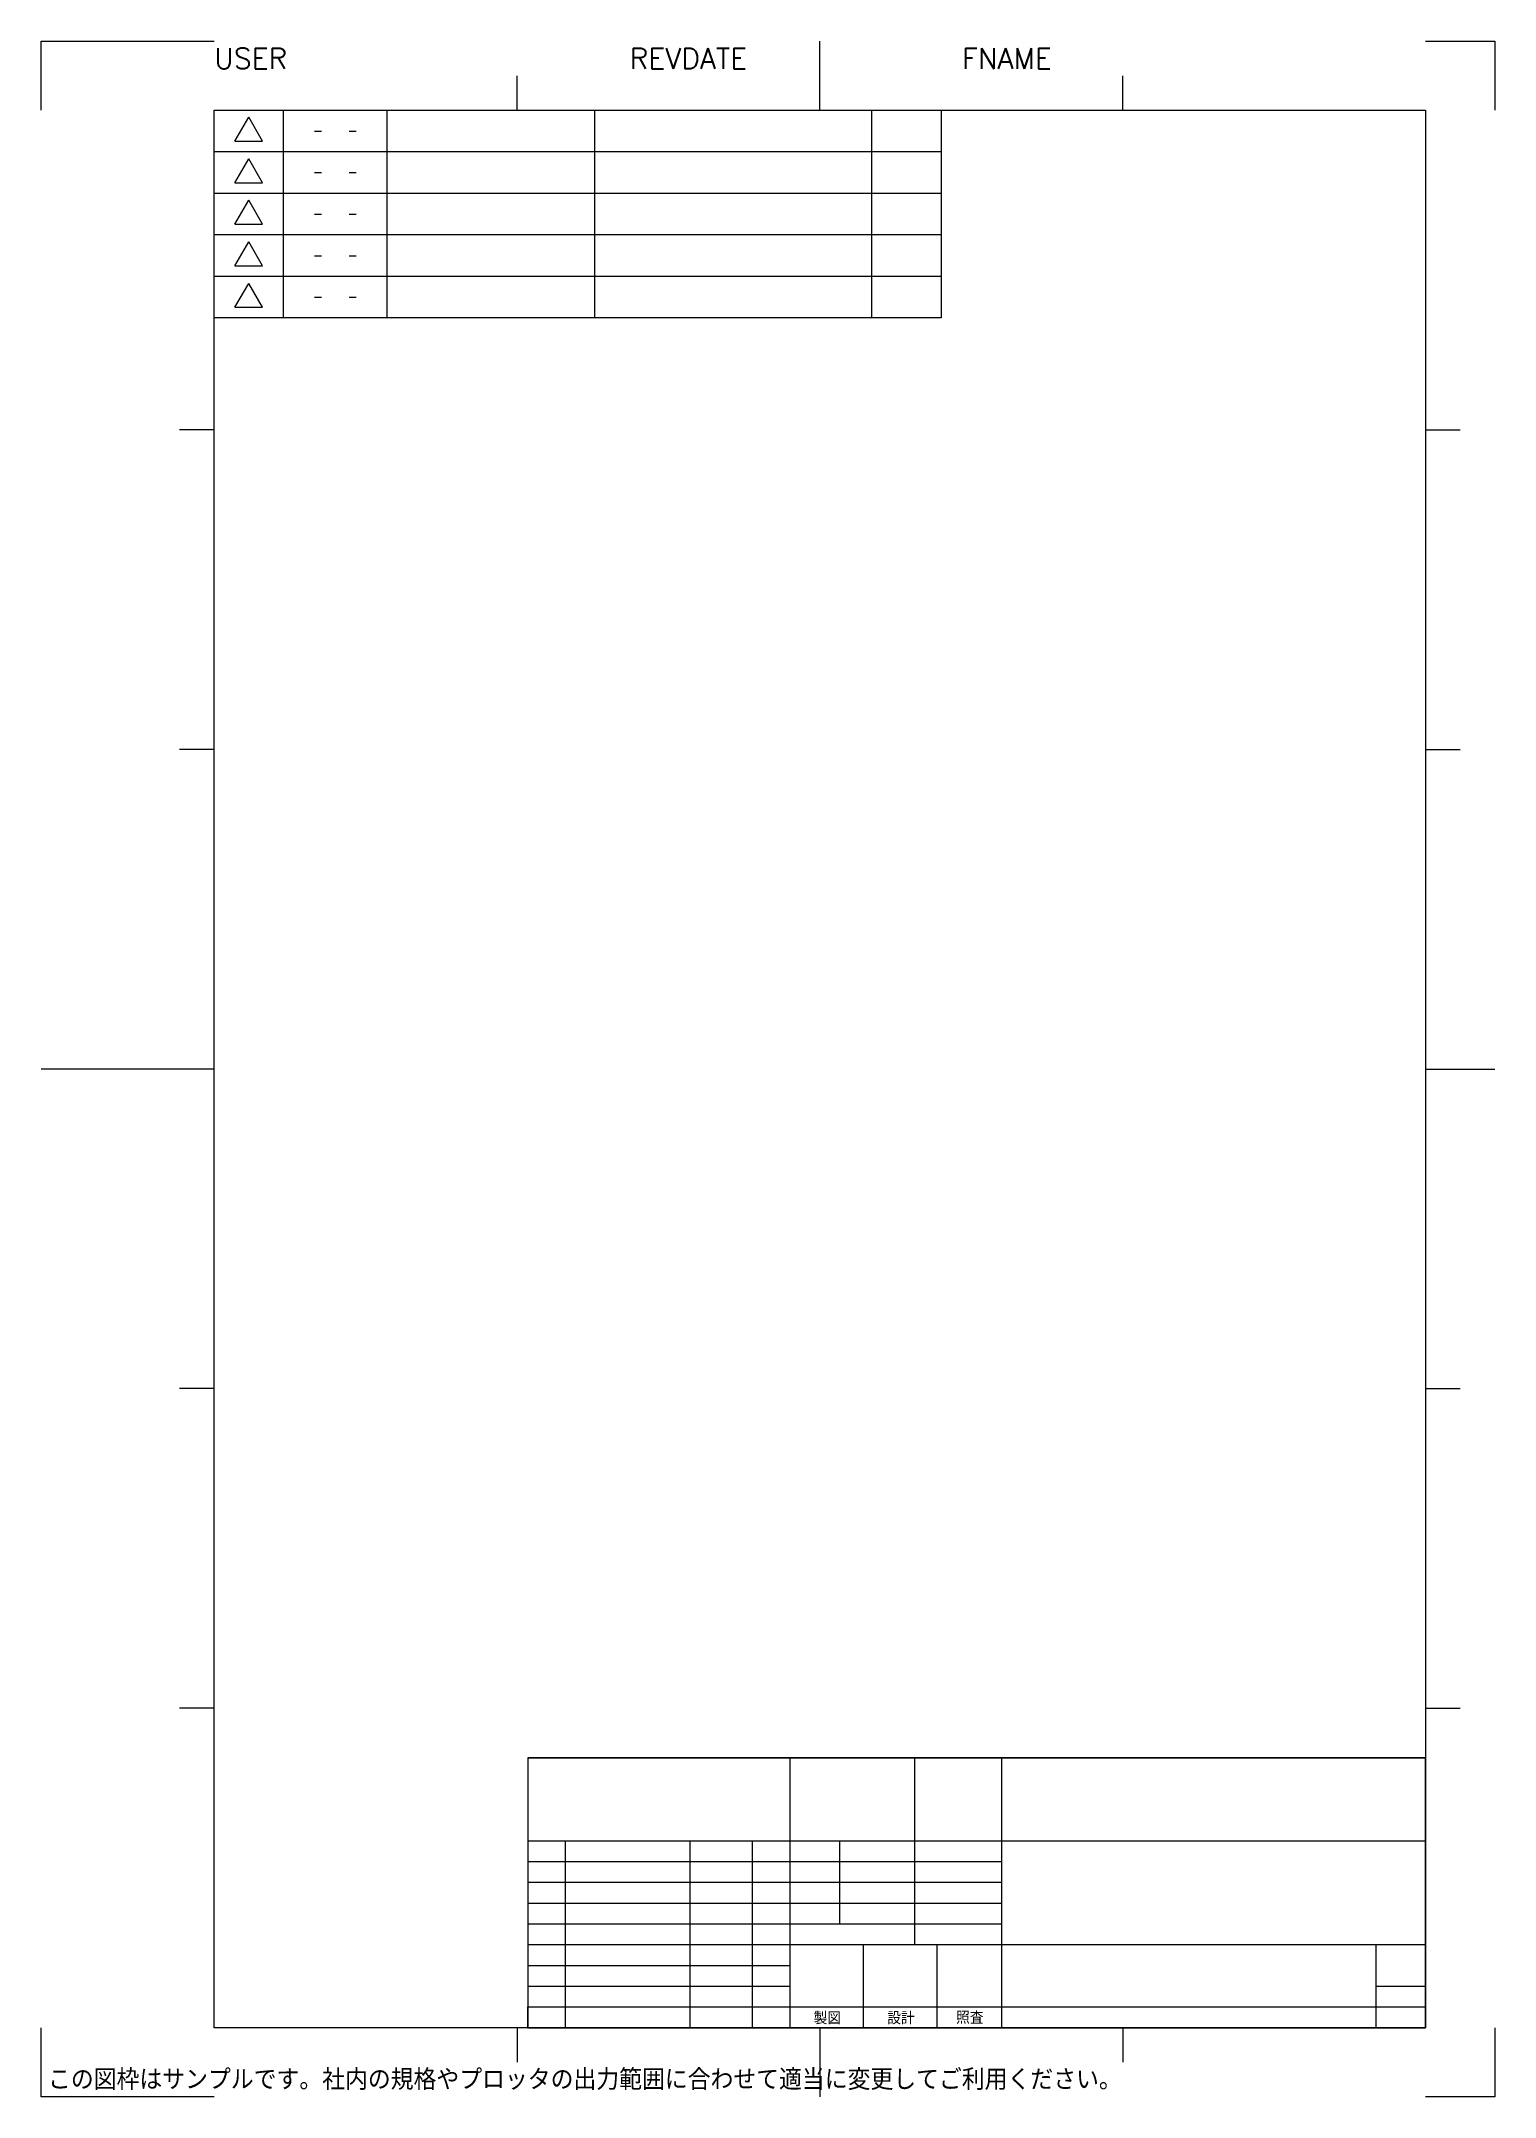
# Model space of a CAD drawing. Header units: millimetres. Extents: x 0 to 210, y 0 to 297.
import ezdxf
from ezdxf.enums import TextEntityAlignment as Align

# ---------------------------------------------------------------- set-up
doc = ezdxf.new("R2010")
doc.units = ezdxf.units.MM
doc.layers.add('Object', color=7, linetype='Continuous')
doc.styles.add('Roman', font='romans', dxfattribs={"bigfont": 'bigfont'})

msp = doc.modelspace()

# ---------------------------------------------------------------- linework, layer by layer
for p, q in [((0, 297), (25, 297)), ((0, 287), (0, 297)), ((112.5, 287), (112.5, 297)), ((200, 297), (210, 297)), ((210, 297), (210, 287)), ((68.75, 287), (68.75, 292)), ((112.5, 287), (112.5, 292)), ((156.25, 287), (156.25, 292)), ((25, 10), (25, 287)), ((25, 287), (200, 287)), ((200, 287), (200, 10)), ((25, 240.83), (20, 240.83)), ((200, 240.83), (205, 240.83)), ((25, 194.67), (20, 194.67)), ((200, 194.67), (205, 194.67)), ((25, 148.5), (0, 148.5)), ((25, 148.5), (20, 148.5)), ((200, 148.5), (210, 148.5)), ((200, 148.5), (205, 148.5)), ((25, 102.33), (20, 102.33)), ((200, 102.33), (205, 102.33)), ((25, 56.17), (20, 56.17)), ((200, 56.17), (205, 56.17)), ((0, 0), (0, 10)), ((200, 10), (25, 10)), ((68.75, 10), (68.75, 5)), ((112.5, 10), (112.5, 0)), ((112.5, 10), (112.5, 5)), ((156.25, 10), (156.25, 5)), ((210, 10), (210, 0)), ((25, 0), (0, 0)), ((210, 0), (200, 0))]:
    msp.add_line(p, q)
at = {"color": 0}
for p, q in [((70.3, 49), (200, 49)), ((200, 49), (70.3, 49)), ((70.3, 49), (70.3, 10)), ((108.13, 49), (108.13, 25)), ((126.14, 49), (126.14, 22)), ((138.75, 49), (138.75, 10)), ((200, 49), (200, 10)), ((200, 10), (200, 49)), ((70.3, 37), (200, 37)), ((75.7, 37), (75.7, 10)), ((93.72, 37), (93.72, 10)), ((102.72, 37), (102.72, 10)), ((115.33, 37), (115.33, 25)), ((70.3, 34), (138.75, 34)), ((70.3, 31), (138.75, 31)), ((70.3, 28), (138.75, 28)), ((70.3, 25), (108.13, 25)), ((108.13, 25), (138.75, 25)), ((108.13, 25), (108.13, 10)), ((70.3, 22), (108.13, 22)), ((108.13, 22), (200, 22)), ((118.77, 22), (118.77, 10)), ((129.4, 22), (129.4, 10)), ((192.79, 22), (192.79, 10)), ((70.3, 19), (108.13, 19)), ((70.3, 16), (108.13, 16)), ((192.79, 16), (200, 16)), ((70.3, 13), (200, 13)), ((70.3, 10), (70.3, 13)), ((70.3, 10), (200, 10))]:
    msp.add_line(p, q, dxfattribs=at)
at = {"layer": 'Object'}
for p, q in [((28, 282.54), (30, 286)), ((32, 282.54), (30, 286)), ((35, 257), (35, 287)), ((50, 257), (50, 287)), ((80, 257), (80, 287)), ((120, 257), (120, 287)), ((130, 287), (130, 257)), ((28, 282.54), (32, 282.54)), ((39.5, 284), (40.5, 284)), ((44.5, 284), (45.5, 284)), ((130, 281), (25, 281)), ((28, 276.54), (30, 280)), ((32, 276.54), (30, 280)), ((28, 276.54), (32, 276.54)), ((39.5, 278), (40.5, 278)), ((44.5, 278), (45.5, 278)), ((130, 275), (25, 275)), ((28, 270.54), (30, 274)), ((32, 270.54), (30, 274)), ((28, 270.54), (32, 270.54)), ((39.5, 272), (40.5, 272)), ((44.5, 272), (45.5, 272)), ((130, 269), (25, 269)), ((28, 264.54), (30, 268)), ((32, 264.54), (30, 268)), ((28, 264.54), (32, 264.54)), ((39.5, 266), (40.5, 266)), ((44.5, 266), (45.5, 266)), ((130, 263), (25, 263)), ((28, 258.54), (30, 262)), ((32, 258.54), (30, 262)), ((28, 258.54), (32, 258.54)), ((39.5, 260), (40.5, 260)), ((44.5, 260), (45.5, 260)), ((130, 257), (25, 257))]:
    msp.add_line(p, q, dxfattribs=at)

# ---------------------------------------------------------------- texts
at = {"color": 0, "style": 'Roman'}
for s, p in [('\\M+190BB\\M+1907D', (113.57, 10.48)), ('\\M+190DD\\M+18C76', (124.21, 10.48)), ('\\M+18FC6\\M+18DB8', (134.16, 10.55))]:
    msp.add_text(s, height=1.7917, dxfattribs=at).set_placement(p, align=Align.CENTER)
at = {"style": 'Roman'}
msp.add_text('\\M+182B1\\M+182CC\\M+1907D\\M+19867\\M+182CD\\M+18354\\M+18393\\M+18376\\M+1838B\\M+182C5\\M+182B7\\M+18142\\M+18ED0\\M+193E0\\M+182CC\\M+18B4B\\M+18A69\\M+182E2\\M+18376\\M+1838D\\M+18362\\M+1835E\\M+182CC\\M+18F6F\\M+197CD\\M+194CD\\M+188CD\\M+182C9\\M+18D87\\M+182ED\\M+182B9\\M+182C4\\M+1934B\\M+19396\\M+182C9\\M+195CF\\M+18D58\\M+182B5\\M+182C4\\M+182B2\\M+19798\\M+19770\\M+182AD\\M+182BE\\M+182B3\\M+182A2\\M+18142', height=3, dxfattribs=at).set_placement((1, 1))
at = {"color": 0, "style": 'Roman', "flags": 8}
for tag, p in [('USER', (25, 293)), ('REVDATE', (85, 293)), ('FNAME', (133, 293))]:
    msp.add_attdef(tag, p, '', height=3, dxfattribs=at)

doc.saveas('drawing.dxf')
